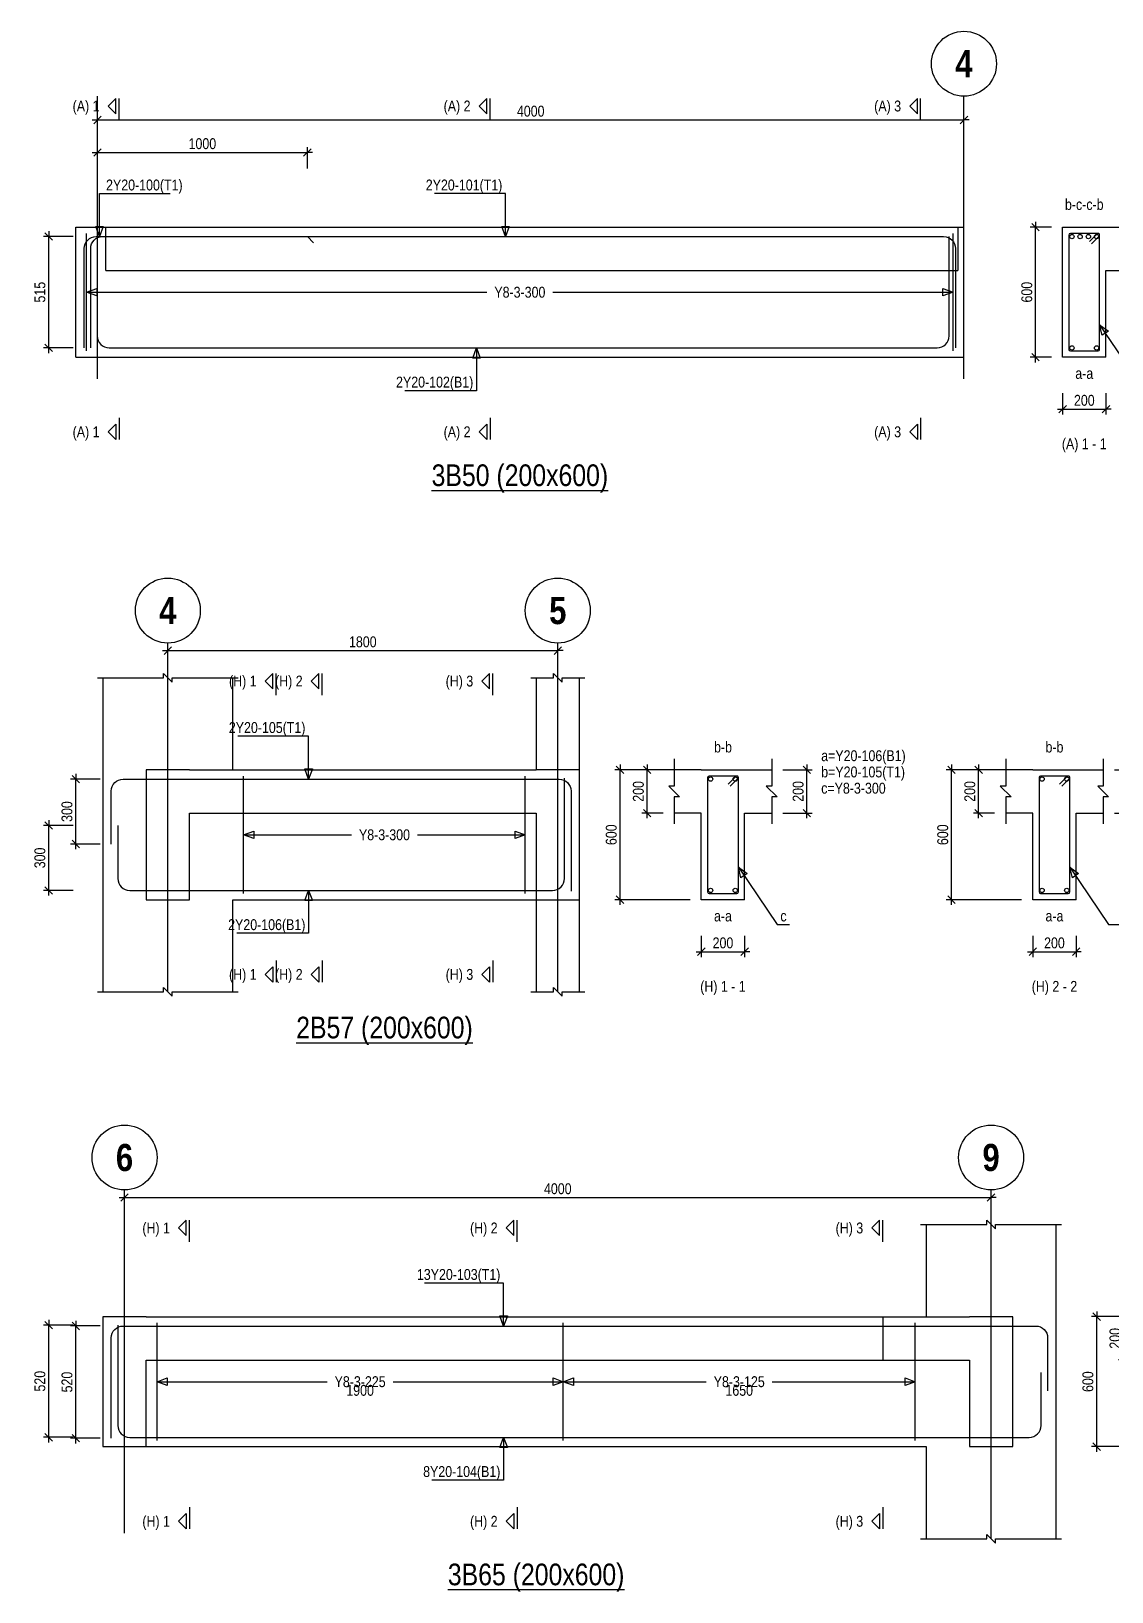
# Model space of a CAD drawing. Extents: x 0 to 206258, y -403073 to 0.
# Drawn here: x 12479 to 22455, y -375254 to -360844 of the extents above; entities that cross this region are included whole.
import ezdxf
from ezdxf.enums import TextEntityAlignment as Align
from ezdxf.lldxf.tags import DXFTag

# ---------------------------------------------------------------- set-up
doc = ezdxf.new("R2010")
doc.units = 0
doc.header["$LTSCALE"] = 1000
for name, color, linetype in [('Axis Circle(Dir 2)', 150, 'Continuous'), ('Axis Label(Dir 1)', 7, 'Continuous'), ('Axis Line(Dir 2)', 150, 'CENTER2'), ('Break Line', 5, 'Continuous'), ('Dimension Line', 5, 'Continuous'), ('Dimension Text', 5, 'Continuous'), ('Front Elevation Line', 40, 'Continuous'), ('Leader Line', 5, 'Continuous'), ('Link Line', 3, 'Continuous'), ('Rebar Kink', 4, 'Continuous'), ('Rebar Label', 6, 'Continuous'), ('Rebar Line', 7, 'Continuous'), ('Section Label', 1, 'Continuous'), ('Section Line', 1, 'Continuous'), ('Top Rebar Label', 6, 'Continuous'), ('Top Rebar Line', 7, 'Continuous')]:
    doc.layers.add(name, color=color, linetype=linetype)
for name, color, linetype, true_color in [('Back Elevation Line', 191, 'HIDDEN2', 0xd4aaff), ('Beam Label(D)', 94, 'Continuous', 0x008100), ('Beam Line(D)', 112, 'Continuous', 0x00bd5e), ('Link Label', 94, 'Continuous', 0x008100)]:
    doc.layers.add(name, color=color, linetype=linetype, true_color=true_color)
doc.styles.add('Axis Label(Dir 1)', font='ARIALNB.TTF', dxfattribs={"height": 250})
doc.styles.add('Beam Label(D)', font='ARIALN.TTF', dxfattribs={"height": 200})
doc.styles.add('Dimension Text', font='ARIALN.TTF', dxfattribs={"height": 100})
doc.styles.add('Link Label', font='ARIALN.TTF', dxfattribs={"height": 100})
doc.styles.add('Rebar Label', font='ARIALN.TTF', dxfattribs={"height": 100})
doc.styles.add('Section Label', font='ARIALN.TTF', dxfattribs={"height": 100})
doc.styles.add('Top Rebar Label', font='ARIALN.TTF', dxfattribs={"height": 100})
tags = doc.linetypes.add('CENTER2', pattern=[1.125, 0.75, -0.125, 0.125, -0.125]).pattern_tags.tags
tags[10:11] = [DXFTag(74, 4), DXFTag(75, 0), DXFTag(340, '0'), DXFTag(46, 0.0), DXFTag(50, 0.0), DXFTag(44, 0.0), DXFTag(45, 0.0)]
tags[8:9] = [DXFTag(74, 4), DXFTag(75, 0), DXFTag(340, '0'), DXFTag(46, 0.0), DXFTag(50, 0.0), DXFTag(44, 0.0), DXFTag(45, 0.0)]
tags[6:7] = [DXFTag(74, 4), DXFTag(75, 0), DXFTag(340, '0'), DXFTag(46, 0.0), DXFTag(50, 0.0), DXFTag(44, 0.0), DXFTag(45, 0.0)]
tags[4:5] = [DXFTag(74, 4), DXFTag(75, 0), DXFTag(340, '0'), DXFTag(46, 0.0), DXFTag(50, 0.0), DXFTag(44, 0.0), DXFTag(45, 0.0)]
tags = doc.linetypes.add('HIDDEN2', pattern=[0.1875, 0.125, -0.0625]).pattern_tags.tags
tags[6:7] = [DXFTag(74, 4), DXFTag(75, 0), DXFTag(340, '0'), DXFTag(46, 0.0), DXFTag(50, 0.0), DXFTag(44, 0.0), DXFTag(45, 0.0)]
tags[4:5] = [DXFTag(74, 4), DXFTag(75, 0), DXFTag(340, '0'), DXFTag(46, 0.0), DXFTag(50, 0.0), DXFTag(44, 0.0), DXFTag(45, 0.0)]
doc.dimstyles.new('BEAM', dxfattribs={"dimtxt": 100, "dimasz": 30, "dimexe": 48.3, "dimexo": 103.5, "dimgap": 30, "dimtad": 1, "dimtoh": 1, "dimdec": 1, "dimlfac": 0.5, "dimdsep": 46, "dimtxsty": 'Dimension Text', "dimblk": 'PCDIM_TICK', "dimcen": 0.09, "dimclrd": 5, "dimclre": 5, "dimclrt": 5, "dimadec": 1, "dimazin": 0, "dimtp": 1, "dimtm": 1, "dimtfac": 1, "dimtdec": 4, "dimtofl": 0, "dimtmove": 0, "dimatfit": 3, "dimfxl": 1, "dimtolj": 1, "dimtzin": 0, "dimarcsym": 0})

# ---------------------------------------------------------------- blocks, each defined once
blk = doc.blocks.new('PCDIM_TICK')
at = {"layer": 'Dimension Line', "color": 0, "transparency": 33554687}
for p, q in [((1.15, 1.15), (-1.15, -1.15)), ((1.61, 0), (0, 0))]:
    blk.add_line(p, q, dxfattribs=at)
blk = doc.blocks.new('*U4268')
at = {"layer": 'Dimension Line', "color": 5, "true_color": 0x0000ff, "transparency": 16777216}
for p, q in [((13090, -362111), (13090, -361916)), ((13090, -361964), (15028, -361964)), ((15028, -362111), (15028, -361916))]:
    blk.add_line(p, q, dxfattribs=at)
at = {"layer": 'Dimension Line', "color": 5, "true_color": 0x0000ff, "transparency": 16777216, "xscale": 30, "yscale": 30, "rotation": 180.0000000000004}
blk.add_blockref('PCDIM_TICK', (13090, -361964), dxfattribs=at)
at = {"layer": 'Dimension Line', "color": 5, "true_color": 0x0000ff, "transparency": 16777216, "xscale": 30, "yscale": 30}
blk.add_blockref('PCDIM_TICK', (15028, -361964), dxfattribs=at)
at = {"layer": 'Dimension Line', "color": 5, "true_color": 0x0000ff, "transparency": 16777216, "insert": (14059, -361934), "char_height": 100, "width": 238.4, "attachment_point": 8, "style": 'Dimension Text'}
blk.add_mtext('1000', dxfattribs=at)
blk = doc.blocks.new('*U4269')
at = {"layer": 'Dimension Line', "color": 5, "true_color": 0x0000ff, "transparency": 16777216}
for p, q in [((12865, -362740), (12592, -362740)), ((12640, -363768), (12640, -362740)), ((12865, -363768), (12592, -363768))]:
    blk.add_line(p, q, dxfattribs=at)
at = {"layer": 'Dimension Line', "color": 5, "true_color": 0x0000ff, "transparency": 16777216, "xscale": 30, "yscale": 30}
for p, rotation in [((12640, -362740), 89.99999999999447), ((12640, -363768), 269.9999999999834)]:
    blk.add_blockref('PCDIM_TICK', p, dxfattribs=dict(at, rotation=rotation))
at = {"layer": 'Dimension Line', "color": 5, "true_color": 0x0000ff, "transparency": 16777216, "insert": (12610, -363254), "char_height": 100, "width": 182.37, "attachment_point": 8, "rotation": 90, "style": 'Dimension Text'}
blk.add_mtext('515', dxfattribs=at)
blk = doc.blocks.new('*U4270')
at = {"layer": 'Dimension Line', "color": 5, "true_color": 0x0000ff, "transparency": 16777216}
for p, q in [((13090, -361811), (13090, -361616)), ((13090, -361664), (21090, -361664)), ((21090, -361811), (21090, -361616))]:
    blk.add_line(p, q, dxfattribs=at)
at = {"layer": 'Dimension Line', "color": 5, "true_color": 0x0000ff, "transparency": 16777216, "xscale": 30, "yscale": 30, "rotation": 180.0000000000004}
blk.add_blockref('PCDIM_TICK', (13090, -361664), dxfattribs=at)
at = {"layer": 'Dimension Line', "color": 5, "true_color": 0x0000ff, "transparency": 16777216, "xscale": 30, "yscale": 30}
blk.add_blockref('PCDIM_TICK', (21090, -361664), dxfattribs=at)
at = {"layer": 'Dimension Line', "color": 5, "true_color": 0x0000ff, "transparency": 16777216, "insert": (17090, -361634), "char_height": 100, "width": 249.2, "attachment_point": 8, "style": 'Dimension Text'}
blk.add_mtext('4000', dxfattribs=at)
blk = doc.blocks.new('*U4272')
at = {"layer": 'Dimension Line', "color": 5, "true_color": 0x0000ff, "transparency": 16777216}
for p, q in [((21897, -362654), (21702, -362654)), ((21751, -363854), (21751, -362654)), ((21897, -363854), (21702, -363854))]:
    blk.add_line(p, q, dxfattribs=at)
at = {"layer": 'Dimension Line', "color": 5, "true_color": 0x0000ff, "transparency": 16777216, "xscale": 30, "yscale": 30}
for p, rotation in [((21751, -362654), 89.99999999999447), ((21751, -363854), 269.9999999999834)]:
    blk.add_blockref('PCDIM_TICK', p, dxfattribs=dict(at, rotation=rotation))
at = {"layer": 'Dimension Line', "color": 5, "true_color": 0x0000ff, "transparency": 16777216, "insert": (21721, -363254), "char_height": 100, "width": 181.97, "attachment_point": 8, "rotation": 90, "style": 'Dimension Text'}
blk.add_mtext('600', dxfattribs=at)
blk = doc.blocks.new('*U4273')
at = {"layer": 'Dimension Line', "color": 5, "true_color": 0x0000ff, "transparency": 16777216}
for p, q in [((22001, -364188), (22001, -364383)), ((22401, -364188), (22401, -364383)), ((22001, -364334), (22401, -364334))]:
    blk.add_line(p, q, dxfattribs=at)
at = {"layer": 'Dimension Line', "color": 5, "true_color": 0x0000ff, "transparency": 16777216, "xscale": 30, "yscale": 30, "rotation": 180.0000000000004}
blk.add_blockref('PCDIM_TICK', (22001, -364334), dxfattribs=at)
at = {"layer": 'Dimension Line', "color": 5, "true_color": 0x0000ff, "transparency": 16777216, "xscale": 30, "yscale": 30}
blk.add_blockref('PCDIM_TICK', (22401, -364334), dxfattribs=at)
at = {"layer": 'Dimension Line', "color": 5, "true_color": 0x0000ff, "transparency": 16777216, "insert": (22201, -364304), "char_height": 100, "width": 182.77, "attachment_point": 8, "style": 'Dimension Text'}
blk.add_mtext('200', dxfattribs=at)
blk = doc.blocks.new('*U4307')
at = {"layer": 'Dimension Line', "color": 5, "true_color": 0x0000ff, "transparency": 16777216}
for p, q in [((13115, -367750), (12842, -367750)), ((12890, -368350), (12890, -367750)), ((13115, -368350), (12842, -368350))]:
    blk.add_line(p, q, dxfattribs=at)
at = {"layer": 'Dimension Line', "color": 5, "true_color": 0x0000ff, "transparency": 16777216, "xscale": 30, "yscale": 30}
for p, rotation in [((12890, -367750), 89.99999999999447), ((12890, -368350), 269.9999999999834)]:
    blk.add_blockref('PCDIM_TICK', p, dxfattribs=dict(at, rotation=rotation))
at = {"layer": 'Dimension Line', "color": 5, "true_color": 0x0000ff, "transparency": 16777216, "insert": (12860, -368050), "char_height": 100, "width": 181.5, "attachment_point": 8, "rotation": 90, "style": 'Dimension Text'}
blk.add_mtext('300', dxfattribs=at)
blk = doc.blocks.new('*U4308')
at = {"layer": 'Dimension Line', "color": 5, "true_color": 0x0000ff, "transparency": 16777216}
for p, q in [((12865, -368178), (12592, -368178)), ((12640, -368778), (12640, -368178)), ((12865, -368778), (12592, -368778))]:
    blk.add_line(p, q, dxfattribs=at)
at = {"layer": 'Dimension Line', "color": 5, "true_color": 0x0000ff, "transparency": 16777216, "xscale": 30, "yscale": 30}
for p, rotation in [((12640, -368178), 89.99999999999447), ((12640, -368778), 269.9999999999834)]:
    blk.add_blockref('PCDIM_TICK', p, dxfattribs=dict(at, rotation=rotation))
at = {"layer": 'Dimension Line', "color": 5, "true_color": 0x0000ff, "transparency": 16777216, "insert": (12610, -368478), "char_height": 100, "width": 181.5, "attachment_point": 8, "rotation": 90, "style": 'Dimension Text'}
blk.add_mtext('300', dxfattribs=at)
blk = doc.blocks.new('*U4309')
at = {"layer": 'Dimension Line', "color": 5, "true_color": 0x0000ff, "transparency": 16777216}
for p, q in [((13740, -366711), (13740, -366516)), ((13740, -366564), (17340, -366564)), ((17340, -366711), (17340, -366516))]:
    blk.add_line(p, q, dxfattribs=at)
at = {"layer": 'Dimension Line', "color": 5, "true_color": 0x0000ff, "transparency": 16777216, "xscale": 30, "yscale": 30, "rotation": 180.0000000000004}
blk.add_blockref('PCDIM_TICK', (13740, -366564), dxfattribs=at)
at = {"layer": 'Dimension Line', "color": 5, "true_color": 0x0000ff, "transparency": 16777216, "xscale": 30, "yscale": 30}
blk.add_blockref('PCDIM_TICK', (17340, -366564), dxfattribs=at)
at = {"layer": 'Dimension Line', "color": 5, "true_color": 0x0000ff, "transparency": 16777216, "insert": (15540, -366534), "char_height": 100, "width": 238.4, "attachment_point": 8, "style": 'Dimension Text'}
blk.add_mtext('1800', dxfattribs=at)
blk = doc.blocks.new('*U4310')
at = {"layer": 'Dimension Line', "color": 5, "true_color": 0x0000ff, "transparency": 16777216}
for p, q in [((19419, -367664), (19688, -367664)), ((19640, -368064), (19640, -367664)), ((19419, -368064), (19688, -368064))]:
    blk.add_line(p, q, dxfattribs=at)
at = {"layer": 'Dimension Line', "color": 5, "true_color": 0x0000ff, "transparency": 16777216, "xscale": 30, "yscale": 30}
for p, rotation in [((19640, -367664), 89.99999999999447), ((19640, -368064), 269.9999999999834)]:
    blk.add_blockref('PCDIM_TICK', p, dxfattribs=dict(at, rotation=rotation))
at = {"layer": 'Dimension Line', "color": 5, "true_color": 0x0000ff, "transparency": 16777216, "insert": (19610, -367864), "char_height": 100, "width": 182.77, "attachment_point": 8, "rotation": 90, "style": 'Dimension Text'}
blk.add_mtext('200', dxfattribs=at)
blk = doc.blocks.new('*U4311')
at = {"layer": 'Dimension Line', "color": 5, "true_color": 0x0000ff, "transparency": 16777216}
for p, q in [((18312, -367664), (18117, -367664)), ((18165, -368064), (18165, -367664)), ((18312, -368064), (18117, -368064))]:
    blk.add_line(p, q, dxfattribs=at)
at = {"layer": 'Dimension Line', "color": 5, "true_color": 0x0000ff, "transparency": 16777216, "xscale": 30, "yscale": 30}
for p, rotation in [((18165, -367664), 89.99999999999447), ((18165, -368064), 269.9999999999834)]:
    blk.add_blockref('PCDIM_TICK', p, dxfattribs=dict(at, rotation=rotation))
at = {"layer": 'Dimension Line', "color": 5, "true_color": 0x0000ff, "transparency": 16777216, "insert": (18135, -367864), "char_height": 100, "width": 182.77, "attachment_point": 8, "rotation": 90, "style": 'Dimension Text'}
blk.add_mtext('200', dxfattribs=at)
blk = doc.blocks.new('*U4312')
at = {"layer": 'Dimension Line', "color": 5, "true_color": 0x0000ff, "transparency": 16777216}
for p, q in [((18562, -367664), (17867, -367664)), ((17915, -368864), (17915, -367664)), ((18562, -368864), (17867, -368864))]:
    blk.add_line(p, q, dxfattribs=at)
at = {"layer": 'Dimension Line', "color": 5, "true_color": 0x0000ff, "transparency": 16777216, "xscale": 30, "yscale": 30}
for p, rotation in [((17915, -367664), 89.99999999999447), ((17915, -368864), 269.9999999999834)]:
    blk.add_blockref('PCDIM_TICK', p, dxfattribs=dict(at, rotation=rotation))
at = {"layer": 'Dimension Line', "color": 5, "true_color": 0x0000ff, "transparency": 16777216, "insert": (17885, -368264), "char_height": 100, "width": 181.97, "attachment_point": 8, "rotation": 90, "style": 'Dimension Text'}
blk.add_mtext('600', dxfattribs=at)
blk = doc.blocks.new('*U4313')
at = {"layer": 'Dimension Line', "color": 5, "true_color": 0x0000ff, "transparency": 16777216}
for p, q in [((18665, -369198), (18665, -369393)), ((19065, -369198), (19065, -369393)), ((18665, -369344), (19065, -369344))]:
    blk.add_line(p, q, dxfattribs=at)
at = {"layer": 'Dimension Line', "color": 5, "true_color": 0x0000ff, "transparency": 16777216, "xscale": 30, "yscale": 30, "rotation": 180.0000000000004}
blk.add_blockref('PCDIM_TICK', (18665, -369344), dxfattribs=at)
at = {"layer": 'Dimension Line', "color": 5, "true_color": 0x0000ff, "transparency": 16777216, "xscale": 30, "yscale": 30}
blk.add_blockref('PCDIM_TICK', (19065, -369344), dxfattribs=at)
at = {"layer": 'Dimension Line', "color": 5, "true_color": 0x0000ff, "transparency": 16777216, "insert": (18865, -369314), "char_height": 100, "width": 182.77, "attachment_point": 8, "style": 'Dimension Text'}
blk.add_mtext('200', dxfattribs=at)
blk = doc.blocks.new('*U4314')
at = {"layer": 'Dimension Line', "color": 5, "true_color": 0x0000ff, "transparency": 16777216}
for p, q in [((22479, -367664), (22749, -367664)), ((22700, -368064), (22700, -367664)), ((22479, -368064), (22749, -368064))]:
    blk.add_line(p, q, dxfattribs=at)
at = {"layer": 'Dimension Line', "color": 5, "true_color": 0x0000ff, "transparency": 16777216, "xscale": 30, "yscale": 30}
for p, rotation in [((22700, -367664), 89.99999999999447), ((22700, -368064), 269.9999999999834)]:
    blk.add_blockref('PCDIM_TICK', p, dxfattribs=dict(at, rotation=rotation))
at = {"layer": 'Dimension Line', "color": 5, "true_color": 0x0000ff, "transparency": 16777216, "insert": (22670, -367864), "char_height": 100, "width": 182.77, "attachment_point": 8, "rotation": 90, "style": 'Dimension Text'}
blk.add_mtext('200', dxfattribs=at)
blk = doc.blocks.new('*U4315')
at = {"layer": 'Dimension Line', "color": 5, "true_color": 0x0000ff, "transparency": 16777216}
for p, q in [((21372, -367664), (21177, -367664)), ((21225, -368064), (21225, -367664)), ((21372, -368064), (21177, -368064))]:
    blk.add_line(p, q, dxfattribs=at)
at = {"layer": 'Dimension Line', "color": 5, "true_color": 0x0000ff, "transparency": 16777216, "xscale": 30, "yscale": 30}
for p, rotation in [((21225, -367664), 89.99999999999447), ((21225, -368064), 269.9999999999834)]:
    blk.add_blockref('PCDIM_TICK', p, dxfattribs=dict(at, rotation=rotation))
at = {"layer": 'Dimension Line', "color": 5, "true_color": 0x0000ff, "transparency": 16777216, "insert": (21195, -367864), "char_height": 100, "width": 182.77, "attachment_point": 8, "rotation": 90, "style": 'Dimension Text'}
blk.add_mtext('200', dxfattribs=at)
blk = doc.blocks.new('*U4316')
at = {"layer": 'Dimension Line', "color": 5, "true_color": 0x0000ff, "transparency": 16777216}
for p, q in [((21622, -367664), (20927, -367664)), ((20975, -368864), (20975, -367664)), ((21622, -368864), (20927, -368864))]:
    blk.add_line(p, q, dxfattribs=at)
at = {"layer": 'Dimension Line', "color": 5, "true_color": 0x0000ff, "transparency": 16777216, "xscale": 30, "yscale": 30}
for p, rotation in [((20975, -367664), 89.99999999999447), ((20975, -368864), 269.9999999999834)]:
    blk.add_blockref('PCDIM_TICK', p, dxfattribs=dict(at, rotation=rotation))
at = {"layer": 'Dimension Line', "color": 5, "true_color": 0x0000ff, "transparency": 16777216, "insert": (20945, -368264), "char_height": 100, "width": 181.97, "attachment_point": 8, "rotation": 90, "style": 'Dimension Text'}
blk.add_mtext('600', dxfattribs=at)
blk = doc.blocks.new('*U4317')
at = {"layer": 'Dimension Line', "color": 5, "true_color": 0x0000ff, "transparency": 16777216}
for p, q in [((21725, -369198), (21725, -369393)), ((22125, -369198), (22125, -369393)), ((21725, -369344), (22125, -369344))]:
    blk.add_line(p, q, dxfattribs=at)
at = {"layer": 'Dimension Line', "color": 5, "true_color": 0x0000ff, "transparency": 16777216, "xscale": 30, "yscale": 30, "rotation": 180.0000000000004}
blk.add_blockref('PCDIM_TICK', (21725, -369344), dxfattribs=at)
at = {"layer": 'Dimension Line', "color": 5, "true_color": 0x0000ff, "transparency": 16777216, "xscale": 30, "yscale": 30}
blk.add_blockref('PCDIM_TICK', (22125, -369344), dxfattribs=at)
at = {"layer": 'Dimension Line', "color": 5, "true_color": 0x0000ff, "transparency": 16777216, "insert": (21925, -369314), "char_height": 100, "width": 182.77, "attachment_point": 8, "style": 'Dimension Text'}
blk.add_mtext('200', dxfattribs=at)
blk = doc.blocks.new('*U4352')
at = {"layer": 'Dimension Line', "color": 5, "true_color": 0x0000ff, "transparency": 16777216}
for p, q in [((13115, -372800), (12842, -372800)), ((12890, -373836), (12890, -372800)), ((13115, -373836), (12842, -373836))]:
    blk.add_line(p, q, dxfattribs=at)
at = {"layer": 'Dimension Line', "color": 5, "true_color": 0x0000ff, "transparency": 16777216, "xscale": 30, "yscale": 30}
for p, rotation in [((12890, -372800), 89.99999999999447), ((12890, -373836), 269.9999999999834)]:
    blk.add_blockref('PCDIM_TICK', p, dxfattribs=dict(at, rotation=rotation))
at = {"layer": 'Dimension Line', "color": 5, "true_color": 0x0000ff, "transparency": 16777216, "insert": (12860, -373318), "char_height": 100, "width": 181.5, "attachment_point": 8, "rotation": 90, "style": 'Dimension Text'}
blk.add_mtext('520', dxfattribs=at)
blk = doc.blocks.new('*U4353')
at = {"layer": 'Dimension Line', "color": 5, "true_color": 0x0000ff, "transparency": 16777216}
for p, q in [((12865, -372792), (12592, -372792)), ((12640, -373828), (12640, -372792)), ((12865, -373828), (12592, -373828))]:
    blk.add_line(p, q, dxfattribs=at)
at = {"layer": 'Dimension Line', "color": 5, "true_color": 0x0000ff, "transparency": 16777216, "xscale": 30, "yscale": 30}
for p, rotation in [((12640, -372792), 89.99999999999447), ((12640, -373828), 269.9999999999834)]:
    blk.add_blockref('PCDIM_TICK', p, dxfattribs=dict(at, rotation=rotation))
at = {"layer": 'Dimension Line', "color": 5, "true_color": 0x0000ff, "transparency": 16777216, "insert": (12610, -373310), "char_height": 100, "width": 181.5, "attachment_point": 8, "rotation": 90, "style": 'Dimension Text'}
blk.add_mtext('520', dxfattribs=at)
blk = doc.blocks.new('*U4354')
at = {"layer": 'Dimension Line', "color": 5, "true_color": 0x0000ff, "transparency": 16777216}
for p, q in [((13340, -371761), (13340, -371566)), ((13340, -371614), (21340, -371614)), ((21340, -371761), (21340, -371566))]:
    blk.add_line(p, q, dxfattribs=at)
at = {"layer": 'Dimension Line', "color": 5, "true_color": 0x0000ff, "transparency": 16777216, "xscale": 30, "yscale": 30, "rotation": 180.0000000000004}
blk.add_blockref('PCDIM_TICK', (13340, -371614), dxfattribs=at)
at = {"layer": 'Dimension Line', "color": 5, "true_color": 0x0000ff, "transparency": 16777216, "xscale": 30, "yscale": 30}
blk.add_blockref('PCDIM_TICK', (21340, -371614), dxfattribs=at)
at = {"layer": 'Dimension Line', "color": 5, "true_color": 0x0000ff, "transparency": 16777216, "insert": (17340, -371584), "char_height": 100, "width": 249.2, "attachment_point": 8, "style": 'Dimension Text'}
blk.add_mtext('4000', dxfattribs=at)
blk = doc.blocks.new('*U4356')
at = {"layer": 'Dimension Line', "color": 5, "true_color": 0x0000ff, "transparency": 16777216}
for p, q in [((22712, -372714), (22517, -372714)), ((22565, -373114), (22565, -372714)), ((22712, -373114), (22517, -373114))]:
    blk.add_line(p, q, dxfattribs=at)
at = {"layer": 'Dimension Line', "color": 5, "true_color": 0x0000ff, "transparency": 16777216, "xscale": 30, "yscale": 30}
for p, rotation in [((22565, -372714), 89.99999999999447), ((22565, -373114), 269.9999999999834)]:
    blk.add_blockref('PCDIM_TICK', p, dxfattribs=dict(at, rotation=rotation))
at = {"layer": 'Dimension Line', "color": 5, "true_color": 0x0000ff, "transparency": 16777216, "insert": (22535, -372914), "char_height": 100, "width": 182.77, "attachment_point": 8, "rotation": 90, "style": 'Dimension Text'}
blk.add_mtext('200', dxfattribs=at)
blk = doc.blocks.new('*U4357')
at = {"layer": 'Dimension Line', "color": 5, "true_color": 0x0000ff, "transparency": 16777216}
for p, q in [((22962, -372714), (22267, -372714)), ((22315, -373914), (22315, -372714)), ((22962, -373914), (22267, -373914))]:
    blk.add_line(p, q, dxfattribs=at)
at = {"layer": 'Dimension Line', "color": 5, "true_color": 0x0000ff, "transparency": 16777216, "xscale": 30, "yscale": 30}
for p, rotation in [((22315, -372714), 89.99999999999447), ((22315, -373914), 269.9999999999834)]:
    blk.add_blockref('PCDIM_TICK', p, dxfattribs=dict(at, rotation=rotation))
at = {"layer": 'Dimension Line', "color": 5, "true_color": 0x0000ff, "transparency": 16777216, "insert": (22285, -373314), "char_height": 100, "width": 181.97, "attachment_point": 8, "rotation": 90, "style": 'Dimension Text'}
blk.add_mtext('600', dxfattribs=at)

msp = doc.modelspace()

# ---------------------------------------------------------------- linework, layer by layer
at = {"layer": 'Axis Circle(Dir 2)', "transparency": 33554687}
for centre in [(21090.146, -361144.284), (13740.146, -366194.284), (17340.146, -366194.284), (13340.146, -371244.284), (21340.146, -371244.284)]:
    msp.add_circle(centre, 300, dxfattribs=at)
at = {"layer": 'Axis Line(Dir 2)', "transparency": 33554687}
for points in [[(13090.146, -364054.284), (13090.146, -361444.284)], [(21090.146, -364054.284), (21090.146, -361444.284)], [(13740.146, -369714.284), (13740.146, -366494.284)], [(17340.146, -369714.284), (17340.146, -366494.284)], [(13340.146, -374714.284), (13340.146, -371544.284)], [(21340.146, -374764.284), (21340.146, -371544.284)]]:
    msp.add_lwpolyline(points, dxfattribs=at)
at = {"layer": 'Back Elevation Line', "transparency": 33554687}
for points in [[(13167.962, -363054.284), (13167.962, -362654.284), (21034.056, -362654.284), (21034.056, -363054.284)], [(13167.962, -363054.284), (21034.056, -363054.284)], [(13940.146, -367664.284), (13540.146, -367664.284)], [(13540.146, -367664.284), (13540.146, -368864.284)], [(13940.146, -367664.284), (17140.146, -367664.284)], [(17540.146, -367664.284), (17140.146, -367664.284)], [(17540.146, -368864.284), (17540.146, -367664.284)], [(13940.146, -368864.284), (13940.146, -368064.284)], [(13940.146, -368064.284), (17140.146, -368064.284)], [(17140.146, -368064.284), (17140.146, -368864.284)], [(13540.146, -368864.284), (13940.146, -368864.284)], [(17140.146, -368864.284), (17540.146, -368864.284)], [(13540.146, -372714.284), (13140.146, -372714.284)], [(13140.146, -372714.284), (13140.146, -373914.284)], [(13540.146, -372714.284), (20340.146, -372714.284), (20340.146, -373114.284)], [(13540.146, -373914.284), (13540.146, -373114.284)], [(13540.146, -373114.284), (20340.146, -373114.284)], [(13140.146, -373914.284), (13540.146, -373914.284)]]:
    msp.add_lwpolyline(points, dxfattribs=at)
at = {"layer": 'Beam Line(D)', "transparency": 33554687}
for points in [[(12890.146, -362654.284), (21090.146, -362654.284)], [(12890.146, -363854.284), (12890.146, -362654.284)], [(21090.146, -362654.284), (21090.146, -362654.284)], [(22000.501, -362654.284), (22400.501, -362654.284)], [(22400.501, -363854.284), (22000.501, -363854.284), (22000.501, -362654.284)], [(22400.501, -362654.284), (22400.501, -362654.284)], [(22400.501, -362654.284), (22650.501, -362654.284)], [(22400.501, -363854.284), (22400.501, -363054.284), (22650.501, -363054.284)], [(12890.146, -363854.284), (21090.146, -363854.284)], [(21090.146, -363854.284), (21090.146, -363854.284)], [(13140.146, -366814.284), (13140.146, -367664.284)], [(14340.146, -367664.284), (14340.146, -366814.284)], [(17140.146, -366814.284), (17140.146, -367664.284)], [(17540.146, -367664.284), (17540.146, -366814.284)], [(13140.146, -367664.284), (13140.146, -369714.284)], [(14340.146, -367664.284), (17140.146, -367664.284)], [(17540.146, -369714.284), (17540.146, -367664.284)], [(18665.146, -367664.284), (18415.146, -367664.284)], [(18665.146, -367664.284), (19065.146, -367664.284)], [(18665.146, -367664.284), (18665.146, -367664.284)], [(19065.146, -367664.284), (19065.146, -367664.284)], [(19065.146, -367664.284), (19315.146, -367664.284)], [(21725.384, -367664.284), (21475.384, -367664.284)], [(21725.384, -367664.284), (22125.384, -367664.284)], [(21725.384, -367664.284), (21725.384, -367664.284)], [(22125.384, -367664.284), (22125.384, -367664.284)], [(22125.384, -367664.284), (22375.384, -367664.284)], [(19065.146, -368864.284), (18665.146, -368864.284), (18665.146, -368064.284), (18415.146, -368064.284)], [(19065.146, -368864.284), (19065.146, -368064.284), (19315.146, -368064.284)], [(22125.384, -368864.284), (21725.384, -368864.284), (21725.384, -368064.284), (21475.384, -368064.284)], [(22125.384, -368864.284), (22125.384, -368064.284), (22375.384, -368064.284)], [(14340.146, -369714.284), (14340.146, -368864.284)], [(14340.146, -368864.284), (17140.146, -368864.284)], [(17140.146, -368864.284), (17140.146, -369714.284)], [(20740.146, -371864.284), (20740.146, -372714.284)], [(21940.146, -372714.284), (21940.146, -371864.284)], [(13140.146, -372714.284), (13140.146, -373914.284)], [(13540.146, -372714.284), (13140.146, -372714.284)], [(13540.146, -372714.284), (20740.146, -372714.284)], [(21940.146, -374764.284), (21940.146, -372714.284)], [(13140.146, -373914.284), (13540.146, -373914.284)], [(13540.146, -373914.284), (20740.146, -373914.284)], [(20740.146, -373914.284), (20740.146, -374764.284)]]:
    msp.add_lwpolyline(points, dxfattribs=at)
at = {"layer": 'Break Line', "transparency": 33554687}
for points in [[(13090.146, -366814.284), (13700.146, -366814.284), (13700.146, -366774.284), (13780.146, -366854.284), (13780.146, -366814.284), (14390.146, -366814.284)], [(17090.146, -366814.284), (17300.146, -366814.284), (17300.146, -366774.284), (17380.146, -366854.284), (17380.146, -366814.284), (17590.146, -366814.284)], [(18415.146, -367564.284), (18415.146, -367814.284), (18365.146, -367814.284), (18465.146, -367914.284), (18415.146, -367914.284), (18415.146, -368164.284)], [(19315.146, -367564.284), (19315.146, -367814.284), (19265.146, -367814.284), (19365.146, -367914.284), (19315.146, -367914.284), (19315.146, -368164.284)], [(21475.384, -367564.284), (21475.384, -367814.284), (21425.384, -367814.284), (21525.384, -367914.284), (21475.384, -367914.284), (21475.384, -368164.284)], [(22375.384, -367564.284), (22375.384, -367814.284), (22325.384, -367814.284), (22425.384, -367914.284), (22375.384, -367914.284), (22375.384, -368164.284)], [(13090.146, -369714.284), (13700.146, -369714.284), (13700.146, -369674.284), (13780.146, -369754.284), (13780.146, -369714.284), (14390.146, -369714.284)], [(17090.146, -369714.284), (17300.146, -369714.284), (17300.146, -369674.284), (17380.146, -369754.284), (17380.146, -369714.284), (17590.146, -369714.284)], [(20690.146, -371864.284), (21300.146, -371864.284), (21300.146, -371824.284), (21380.146, -371904.284), (21380.146, -371864.284), (21990.146, -371864.284)], [(20690.146, -374764.284), (21300.146, -374764.284), (21300.146, -374724.284), (21380.146, -374804.284), (21380.146, -374764.284), (21990.146, -374764.284)]]:
    msp.add_lwpolyline(points, dxfattribs=at)
at = {"layer": 'Front Elevation Line', "transparency": 33554687}
for points in [[(13940.146, -367664.284), (13540.146, -367664.284)], [(13540.146, -367664.284), (13540.146, -368864.284)], [(13940.146, -367664.284), (17140.146, -367664.284)], [(17540.146, -367664.284), (17140.146, -367664.284)], [(17540.146, -368864.284), (17540.146, -367664.284)], [(13940.146, -368864.284), (13940.146, -368064.284)], [(13940.146, -368064.284), (17140.146, -368064.284)], [(17140.146, -368064.284), (17140.146, -368864.284)], [(13540.146, -368864.284), (13940.146, -368864.284)], [(17140.146, -368864.284), (17540.146, -368864.284)], [(13540.146, -372714.284), (13140.146, -372714.284)], [(13140.146, -372714.284), (13140.146, -373914.284)], [(13540.146, -372714.284), (21140.146, -372714.284)], [(21540.146, -372714.284), (21140.146, -372714.284)], [(21540.146, -373914.284), (21540.146, -372714.284)], [(13540.146, -373914.284), (13540.146, -373114.284)], [(13540.146, -373114.284), (21140.146, -373114.284)], [(21140.146, -373114.284), (21140.146, -373914.284)], [(13140.146, -373914.284), (13540.146, -373914.284)], [(21140.146, -373914.284), (21540.146, -373914.284)]]:
    msp.add_lwpolyline(points, dxfattribs=at)
at = {"layer": 'Leader Line', "transparency": 33554687}
for points in [[(13108.146, -362740.284), (13108.146, -362344.284), (13763.137, -362344.284)], [(16858.146, -362740.284), (16858.146, -362344.284), (16203.155, -362344.284)], [(13073.944, -362646.314), (13142.348, -362646.314), (13108.146, -362740.284), (13073.944, -362646.314)], [(16823.944, -362646.314), (16892.348, -362646.314), (16858.146, -362740.284), (16823.944, -362646.314)], [(12990.146, -363254.284), (13084.115, -363220.082), (13084.115, -363288.486), (12990.146, -363254.284), (16685.502, -363254.284)], [(17294.79, -363254.284), (20990.146, -363254.284), (20896.177, -363288.486), (20896.177, -363220.082), (20990.146, -363254.284)], [(22423.442, -363613.009), (22366.758, -363651.298), (22342.501, -363554.284), (22423.442, -363613.009)], [(22342.501, -363554.284), (22700.501, -364084.284), (22821.313, -364084.284)], [(16590.146, -363768.284), (16590.146, -364164.284), (15927.472, -364164.284)], [(16624.348, -363862.253), (16555.944, -363862.253), (16590.146, -363768.284), (16624.348, -363862.253)], [(15040.146, -367750.284), (15040.146, -367354.284), (14385.155, -367354.284)], [(15005.944, -367656.314), (15074.348, -367656.314), (15040.146, -367750.284), (15005.944, -367656.314)], [(14440.146, -368264.284), (14534.115, -368230.082), (14534.115, -368298.486), (14440.146, -368264.284), (15435.502, -368264.284)], [(16044.79, -368264.284), (17040.146, -368264.284), (16946.177, -368298.486), (16946.177, -368230.082), (17040.146, -368264.284)], [(19088.086, -368623.009), (19031.402, -368661.297), (19007.146, -368564.284), (19088.086, -368623.009)], [(19007.146, -368564.284), (19365.146, -369094.284), (19478.275, -369094.284)], [(22148.325, -368623.008), (22091.641, -368661.297), (22067.384, -368564.283), (22148.325, -368623.008)], [(22067.384, -368564.283), (22425.384, -369094.284), (22538.514, -369094.284)], [(15040.146, -368778.284), (15040.146, -369174.284), (14377.472, -369174.284)], [(15074.348, -368872.253), (15005.944, -368872.253), (15040.146, -368778.284), (15074.348, -368872.253)], [(16840.146, -372800.284), (16840.146, -372404.284), (16108.787, -372404.284)], [(16805.944, -372706.314), (16874.348, -372706.314), (16840.146, -372800.284), (16805.944, -372706.314)], [(13640.146, -373314.284), (13734.115, -373280.082), (13734.115, -373348.486), (13640.146, -373314.284), (15210.502, -373314.284)], [(15819.79, -373314.284), (17390.146, -373314.284), (17296.177, -373348.486), (17296.177, -373280.082), (17390.146, -373314.284)], [(17390.146, -373314.284), (17484.115, -373280.082), (17484.115, -373348.486), (17390.146, -373314.284), (18710.502, -373314.284)], [(19319.79, -373314.284), (20640.146, -373314.284), (20546.177, -373348.486), (20546.177, -373280.082), (20640.146, -373314.284)], [(16840.146, -373828.284), (16840.146, -374224.284), (16177.472, -374224.284)], [(16874.348, -373922.253), (16805.944, -373922.253), (16840.146, -373828.284), (16874.348, -373922.253)]]:
    msp.add_lwpolyline(points, dxfattribs=at)
at = {"layer": 'Link Line', "transparency": 33554687}
for p, q in [((12990.146, -363796.284), (12990.146, -362712.284)), ((20990.146, -363796.284), (20990.146, -362712.284)), ((14440.146, -368806.284), (14440.146, -367722.284)), ((17040.146, -368806.284), (17040.146, -367722.284)), ((13640.146, -373856.284), (13640.146, -372772.284)), ((17390.146, -373856.284), (17390.146, -372772.284)), ((20640.146, -373856.284), (20640.146, -372772.284))]:
    msp.add_line(p, q, dxfattribs=at)
for points in [[(22267.69, -362806.894), (22338.401, -362736.183, 0.668178638), (22328.501, -362712.284), (22072.501, -362712.284, 0.414213562), (22058.501, -362726.284), (22058.501, -363782.284, 0.414213562), (22072.501, -363796.284), (22328.501, -363796.284, 0.414213562), (22342.501, -363782.284), (22342.501, -362726.284, 0.668178638), (22318.602, -362716.384), (22247.891, -362787.095)], [(18932.335, -367816.894), (19003.045, -367746.183, 0.668178638), (18993.146, -367722.284), (18737.146, -367722.284, 0.414213562), (18723.146, -367736.284), (18723.146, -368792.284, 0.414213562), (18737.146, -368806.284), (18993.146, -368806.284, 0.414213562), (19007.146, -368792.284), (19007.146, -367736.284, 0.668178638), (18983.246, -367726.384), (18912.536, -367797.095)], [(21992.573, -367816.894), (22063.284, -367746.183, 0.668178638), (22053.384, -367722.284), (21797.384, -367722.284, 0.414213562), (21783.384, -367736.284), (21783.384, -368792.284, 0.414213562), (21797.384, -368806.284), (22053.384, -368806.284, 0.414213562), (22067.384, -368792.284), (22067.384, -367736.284, 0.668178638), (22043.485, -367726.384), (21972.774, -367797.095)]]:
    msp.add_lwpolyline(points, format="xyb", dxfattribs=at)
at = {"layer": 'Rebar Kink', "transparency": 33554687}
msp.add_line((15084.714, -362796.852), (15028.146, -362740.284), dxfattribs=at)
at = {"layer": 'Rebar Line', "transparency": 33554687}
for points in [[(13088.146, -362740.284), (13088.146, -363658.328, 0.414213562), (13198.102, -363768.284), (20842.19, -363768.284, 0.414213562), (20952.146, -363658.328), (20952.146, -362740.284)], [(13278.146, -368178.284), (13278.146, -368668.328, 0.414213562), (13388.102, -368778.284), (17292.19, -368778.284, 0.414213543), (17402.146, -368668.328), (17402.146, -367742.284)], [(13278.146, -372792.284), (13278.146, -373718.328, 0.414213562), (13388.102, -373828.284), (21692.19, -373828.284, 0.414213562), (21802.146, -373718.328), (21802.146, -373228.284)]]:
    msp.add_lwpolyline(points, format="xyb", dxfattribs=at)
for centre in [(22086.501, -362740.284), (22162.501, -362740.284), (22238.501, -362740.284), (22314.501, -362740.284), (22086.501, -363768.284), (22314.501, -363768.284), (18751.146, -367750.284), (18979.146, -367750.284), (21811.384, -367750.284), (22039.384, -367750.284), (18751.146, -368778.284), (18979.146, -368778.284), (21811.384, -368778.284), (22039.384, -368778.284)]:
    msp.add_circle(centre, 20, dxfattribs=at)
at = {"layer": 'Section Line', "transparency": 33554687}
for points in [[(13260.146, -361464.284), (13189.435, -361534.994), (13260.146, -361605.705), (13260.146, -361464.284)], [(13290.146, -361664.284), (13290.146, -361464.284)], [(16685.146, -361464.284), (16614.435, -361534.994), (16685.146, -361605.705), (16685.146, -361464.284)], [(16715.146, -361664.284), (16715.146, -361464.284)], [(20660.146, -361464.284), (20589.435, -361534.994), (20660.146, -361605.705), (20660.146, -361464.284)], [(20690.146, -361664.284), (20690.146, -361464.284)], [(13290.146, -364414.284), (13290.146, -364614.284)], [(16715.146, -364414.284), (16715.146, -364614.284)], [(20690.146, -364414.284), (20690.146, -364614.284)], [(13260.146, -364614.284), (13260.146, -364614.284), (13189.435, -364543.573), (13260.146, -364472.862), (13260.146, -364614.284)], [(16685.146, -364614.284), (16685.146, -364614.284), (16614.435, -364543.573), (16685.146, -364472.862), (16685.146, -364614.284)], [(20660.146, -364614.284), (20660.146, -364614.284), (20589.435, -364543.573), (20660.146, -364472.862), (20660.146, -364614.284)], [(14710.146, -366774.284), (14639.435, -366844.994), (14710.146, -366915.705), (14710.146, -366774.284)], [(14740.146, -366974.284), (14740.146, -366774.284)], [(15135.146, -366774.284), (15064.435, -366844.994), (15135.146, -366915.705), (15135.146, -366774.284)], [(15165.146, -366974.284), (15165.146, -366774.284)], [(16710.146, -366774.284), (16639.435, -366844.994), (16710.146, -366915.705), (16710.146, -366774.284)], [(16740.146, -366974.284), (16740.146, -366774.284)], [(14740.146, -369424.284), (14740.146, -369624.284)], [(15165.146, -369424.284), (15165.146, -369624.284)], [(16740.146, -369424.284), (16740.146, -369624.284)], [(14710.146, -369624.284), (14710.146, -369624.284), (14639.435, -369553.573), (14710.146, -369482.862), (14710.146, -369624.284)], [(15135.146, -369624.284), (15135.146, -369624.284), (15064.435, -369553.573), (15135.146, -369482.862), (15135.146, -369624.284)], [(16710.146, -369624.284), (16710.146, -369624.284), (16639.435, -369553.573), (16710.146, -369482.862), (16710.146, -369624.284)], [(13910.146, -371824.284), (13839.435, -371894.994), (13910.146, -371965.705), (13910.146, -371824.284)], [(13940.146, -372024.284), (13940.146, -371824.284)], [(16935.146, -371824.284), (16864.435, -371894.994), (16935.146, -371965.705), (16935.146, -371824.284)], [(16965.146, -372024.284), (16965.146, -371824.284)], [(20310.146, -371824.284), (20239.435, -371894.994), (20310.146, -371965.705), (20310.146, -371824.284)], [(20340.146, -372024.284), (20340.146, -371824.284)], [(13940.146, -374474.284), (13940.146, -374674.284)], [(16965.146, -374474.284), (16965.146, -374674.284)], [(20340.146, -374474.284), (20340.146, -374674.284)], [(13910.146, -374674.284), (13910.146, -374674.284), (13839.435, -374603.573), (13910.146, -374532.862), (13910.146, -374674.284)], [(16935.146, -374674.284), (16935.146, -374674.284), (16864.435, -374603.573), (16935.146, -374532.862), (16935.146, -374674.284)], [(20310.146, -374674.284), (20310.146, -374674.284), (20239.435, -374603.573), (20310.146, -374532.862), (20310.146, -374674.284)]]:
    msp.add_lwpolyline(points, dxfattribs=at)
at = {"layer": 'Top Rebar Line', "transparency": 33554687}
for points in [[(12968.146, -363768.284), (12968.146, -362850.239, -0.414213562), (13078.102, -362740.284), (15028.146, -362740.284)], [(13028.146, -363768.284), (13028.146, -362850.239, -0.414213562), (13138.102, -362740.284), (20902.19, -362740.284, -0.414213562), (21012.146, -362850.239), (21012.146, -363768.284)], [(13218.146, -368350.284), (13218.146, -367860.239, -0.414213562), (13328.102, -367750.284), (17352.19, -367750.284, -0.414213562), (17462.146, -367860.239), (17462.146, -368786.284)], [(13218.146, -373836.284), (13218.146, -372910.239, -0.414213562), (13328.102, -372800.284), (21752.19, -372800.284, -0.414213562), (21862.146, -372910.239), (21862.146, -373400.284)]]:
    msp.add_lwpolyline(points, format="xyb", dxfattribs=at)

# ---------------------------------------------------------------- texts
at = {"layer": 'Axis Label(Dir 1)', "transparency": 33554687, "style": 'Axis Label(Dir 1)'}
for s, p in [('4', (21090.146, -361144.284)), ('4', (13740.146, -366194.284)), ('5', (17340.146, -366194.284)), ('6', (13340.146, -371244.284)), ('9', (21340.146, -371244.284))]:
    msp.add_text(s, height=250, dxfattribs=at).set_placement(p, align=Align.MIDDLE_CENTER)
at = {"layer": 'Beam Label(D)', "transparency": 33554687, "style": 'Beam Label(D)'}
for s, p in [('%%U3B50 (200x600)', (16990.146, -364844.284)), ('%%U2B57 (200x600)', (15740.146, -369944.284)), ('%%U3B65 (200x600)', (17140.146, -374994.284))]:
    msp.add_text(s, height=200, dxfattribs=at).set_placement(p, align=Align.TOP_CENTER)
at = {"layer": 'Dimension Text', "transparency": 33554687, "style": 'Dimension Text'}
for s, p in [('1900', (15515.146, -373344.284)), ('1650', (19015.146, -373344.284))]:
    msp.add_text(s, height=100, dxfattribs=at).set_placement(p, align=Align.TOP_CENTER)
at = {"layer": 'Link Label', "transparency": 33554687, "style": 'Link Label'}
for s, p in [('Y8-3-300', (16990.146, -363254.284)), ('Y8-3-300', (15740.146, -368264.284)), ('Y8-3-225', (15515.146, -373314.284)), ('Y8-3-125', (19015.146, -373314.284))]:
    msp.add_text(s, height=100, dxfattribs=at).set_placement(p, align=Align.MIDDLE_CENTER)
for s, p in [(' c=Y8-3-300', (19740.146, -367884.284)), ('c', (19395.146, -369064.284))]:
    msp.add_text(s, height=100, dxfattribs=at).set_placement(p)
at = {"layer": 'Rebar Label', "transparency": 33554687, "style": 'Rebar Label'}
for s, p in [('b-c-c-b', (22200.501, -362524.284)), ('a-a', (22200.501, -364084.284)), ('b-b', (18865.146, -367534.284)), ('b-b', (21925.384, -367534.284)), ('a-a', (18865.146, -369094.284)), ('a-a', (21925.384, -369094.284))]:
    msp.add_text(s, height=100, dxfattribs=at).set_placement(p, align=Align.BOTTOM_CENTER)
for s, p in [(' 2Y20-102(B1)', (16560.146, -364134.284)), (' 2Y20-106(B1)', (15010.146, -369144.284)), (' 8Y20-104(B1)', (16810.146, -374194.284))]:
    msp.add_text(s, height=100, dxfattribs=at).set_placement(p, align=Align.RIGHT)
msp.add_text(' a=Y20-106(B1)', height=100, dxfattribs=at).set_placement((19740.146, -367584.284))
at = {"layer": 'Section Label', "transparency": 33554687, "style": 'Section Label'}
for s, p in [('(A) 1', (13109.435, -361534.994)), ('(A) 2', (16534.435, -361534.994)), ('(A) 3', (20509.435, -361534.994)), ('(A) 1', (13109.435, -364543.573)), ('(A) 2', (16534.435, -364543.573)), ('(A) 3', (20509.435, -364543.573)), ('(H) 1', (14559.435, -366844.994)), ('(H) 2', (14984.435, -366844.994)), ('(H) 3', (16559.435, -366844.994)), ('(H) 1', (14559.435, -369553.573)), ('(H) 2', (14984.435, -369553.573)), ('(H) 3', (16559.435, -369553.573)), ('(H) 1', (13759.435, -371894.994)), ('(H) 2', (16784.435, -371894.994)), ('(H) 3', (20159.435, -371894.994)), ('(H) 1', (13759.435, -374603.573)), ('(H) 2', (16784.435, -374603.573)), ('(H) 3', (20159.435, -374603.573))]:
    msp.add_text(s, height=100, dxfattribs=at).set_placement(p, align=Align.MIDDLE_RIGHT)
for s, p in [('(A) 1 - 1', (22200.501, -364734.284)), ('(H) 1 - 1', (18865.146, -369744.284)), ('(H) 2 - 2', (21925.384, -369744.284))]:
    msp.add_text(s, height=100, dxfattribs=at).set_placement(p, align=Align.BOTTOM_CENTER)
at = {"layer": 'Top Rebar Label', "transparency": 33554687, "style": 'Top Rebar Label'}
for s, p in [(' 2Y20-100(T1)', (13138.146, -362314.284)), (' b=Y20-105(T1)', (19740.146, -367734.284))]:
    msp.add_text(s, height=100, dxfattribs=at).set_placement(p)
for s, p in [(' 2Y20-101(T1)', (16828.146, -362314.284)), (' 2Y20-105(T1)', (15010.146, -367324.284)), (' 13Y20-103(T1)', (16810.146, -372374.284))]:
    msp.add_text(s, height=100, dxfattribs=at).set_placement(p, align=Align.RIGHT)

# ---------------------------------------------------------------- dimensions: what is measured, and where the dimension line sits
at = {"layer": 'Dimension Line', "transparency": 33554687}
for base, p1, p2, text, picture, middle in [((17090.146, -361664.284), (13090.146, -361914.284), (21090.146, -361914.284), '4000', '*U4270', (17090.146, -361664.284)), ((14059.146, -361964.284), (13090.146, -362214.284), (15028.146, -362214.284), '1000', '*U4268', (14059.146, -361964.284)), ((22200.501, -364334.284), (22000.501, -364084.284), (22400.501, -364084.284), '200', '*U4273', (22200.501, -364334.284)), ((15540.146, -366564.284), (13740.146, -366814.284), (17340.146, -366814.284), '1800', '*U4309', (15540.146, -366564.284)), ((18865.146, -369344.284), (18665.146, -369094.284), (19065.146, -369094.284), '200', '*U4313', (18865.146, -369344.284)), ((21925.384, -369344.284), (21725.384, -369094.284), (22125.384, -369094.284), '200', '*U4317', (21925.384, -369344.284)), ((17340.146, -371614.284), (13340.146, -371864.284), (21340.146, -371864.284), '4000', '*U4354', (17340.146, -371614.284))]:
    dim = msp.add_linear_dim(base=base, p1=p1, p2=p2, text=text, dimstyle='BEAM', override={"dimscale": 1, "dimtxt": 100, "dimasz": 30, "dimexe": 48.3, "dimexo": 103.5, "dimgap": 30, "dimtad": 1, "dimtih": 0, "dimdec": 1, "dimlfac": 0.5, "dimzin": 8, "dimlunit": 2, "dimpost": '', "dimtxsty": 'Dimension Text', "dimblk": 'PCDIM_TICK', "dimse1": 0, "dimse2": 0, "dimsd2": 0, "dimclrd": 5, "dimclre": 5, "dimclrt": 5, "dimaunit": 0, "dimadec": 1, "dimazin": 0, "dimtol": 0, "dimtp": 1, "dimtm": 1, "dimtmove": 0}, dxfattribs=at)
    dim.commit()
    dim.dimension.update_dxf_attribs({"geometry": picture, "text_midpoint": middle})
for base, p1, p2, text, picture, middle in [((12640.146, -363254.284), (12968.146, -363768.284), (12968.146, -362740.284), '515', '*U4269', (12640.146, -363254.284)), ((21750.501, -363254.284), (22000.501, -363854.284), (22000.501, -362654.284), '600', '*U4272', (21750.501, -363254.284)), ((12890.146, -368050.284), (13218.146, -368350.284), (13218.146, -367750.284), '300', '*U4307', (12890.146, -368050.284)), ((17915.146, -368264.284), (18665.146, -368864.284), (18665.146, -367664.284), '600', '*U4312', (17915.146, -368264.284)), ((18165.146, -367864.284), (18415.146, -368064.284), (18415.146, -367664.284), '200', '*U4311', (18165.146, -367864.284)), ((19640.146, -367864.284), (19315.146, -368064.284), (19315.146, -367664.284), '200', '*U4310', (19640.146, -367864.284)), ((20975.384, -368264.284), (21725.384, -368864.284), (21725.384, -367664.284), '600', '*U4316', (20975.384, -368264.284)), ((21225.384, -367864.284), (21475.384, -368064.284), (21475.384, -367664.284), '200', '*U4315', (21225.384, -367864.284)), ((22700.384, -367864.284), (22375.384, -368064.284), (22375.384, -367664.284), '200', '*U4314', (22700.384, -367864.284)), ((12640.146, -368478.284), (12968.146, -368778.284), (12968.146, -368178.284), '300', '*U4308', (12640.146, -368478.284)), ((12640.146, -373310.284), (12968.146, -373828.284), (12968.146, -372792.284), '520', '*U4353', (12640.146, -373310.284)), ((12890.146, -373318.284), (13218.146, -373836.284), (13218.146, -372800.284), '520', '*U4352', (12890.146, -373318.284)), ((22315.146, -373314.284), (23065.146, -373914.284), (23065.146, -372714.284), '600', '*U4357', (22315.146, -373314.284)), ((22565.146, -372914.284), (22815.146, -373114.284), (22815.146, -372714.284), '200', '*U4356', (22565.146, -372914.284))]:
    dim = msp.add_linear_dim(base=base, p1=p1, p2=p2, angle=90, text=text, dimstyle='BEAM', override={"dimscale": 1, "dimtxt": 100, "dimasz": 30, "dimexe": 48.3, "dimexo": 103.5, "dimgap": 30, "dimtad": 1, "dimtih": 0, "dimdec": 1, "dimlfac": 0.5, "dimzin": 8, "dimlunit": 2, "dimpost": '', "dimtxsty": 'Dimension Text', "dimblk": 'PCDIM_TICK', "dimse1": 0, "dimse2": 0, "dimsd2": 0, "dimclrd": 5, "dimclre": 5, "dimclrt": 5, "dimaunit": 0, "dimadec": 1, "dimazin": 0, "dimtol": 0, "dimtp": 1, "dimtm": 1, "dimtmove": 0}, dxfattribs=at)
    dim.commit()
    dim.dimension.update_dxf_attribs({"geometry": picture, "text_midpoint": middle})

doc.saveas('drawing.dxf')
